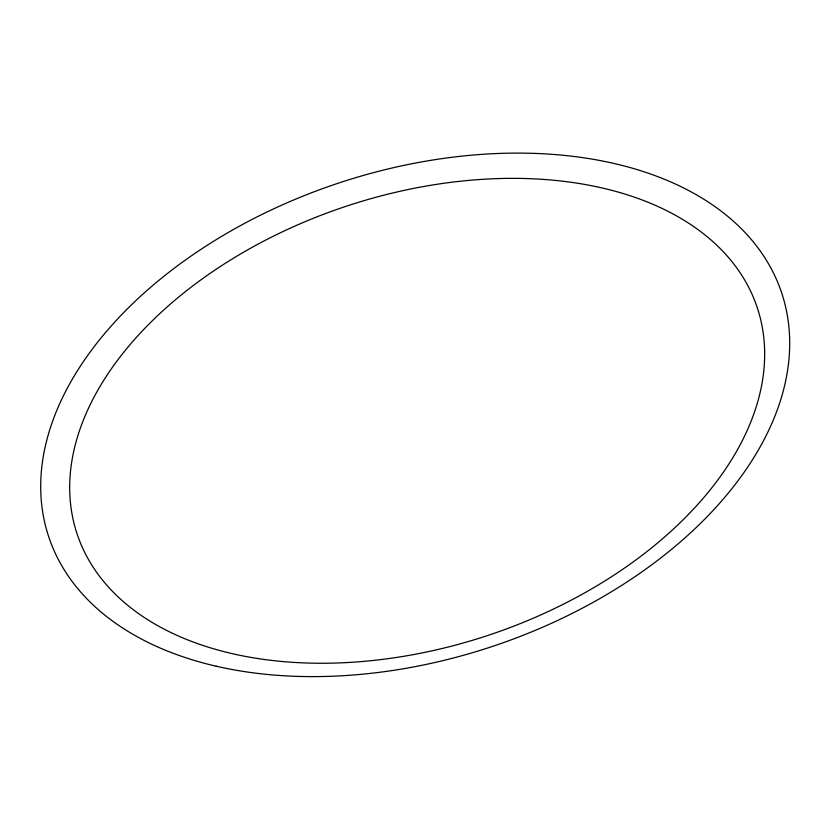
<?xml version="1.0" encoding="UTF-8"?>
<svg xmlns="http://www.w3.org/2000/svg" width="831" height="831" viewBox="0 0 831 831"><rect width="100%" height="100%" fill="white"/><g stroke="black" fill="none" stroke-linecap="round" stroke-linejoin="round"><path stroke-width="1.25" d="M216.216 666.213A386.238 244.117 -18.4 0 0 789.45 352.458A386.238 244.117 -18.4 0 0 239.92 225.907A386.238 244.117 -18.4 0 0 216.216 666.213M236.222 654.537A358.431 226.001 -18.4 0 0 764.572 359.73A358.431 226.001 -18.4 0 0 250.723 248.137A358.431 226.001 -18.4 0 0 236.222 654.537"/></g></svg>
